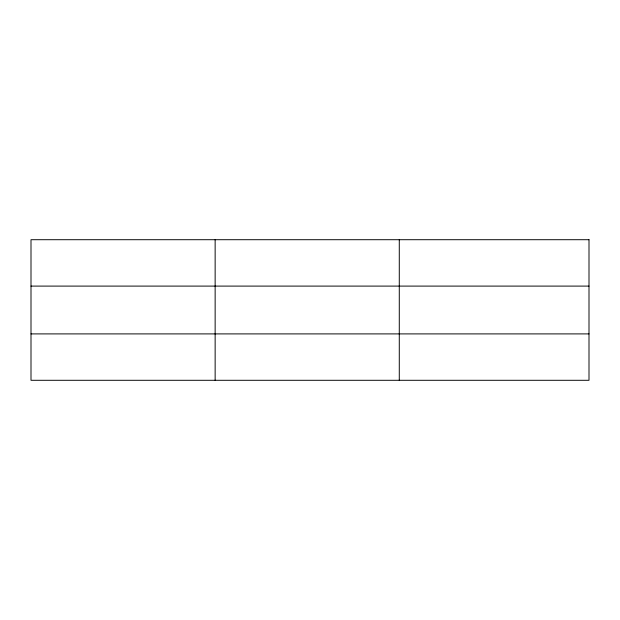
<?xml version="1.0" encoding="UTF-8"?>
<svg xmlns="http://www.w3.org/2000/svg" width="620" height="620" viewBox="0 0 620 620"><rect width="100%" height="100%" fill="white"/><g stroke="black" fill="none" stroke-linecap="round" stroke-linejoin="round"><path stroke-width="0.93" d="M215.14 380.293L215.14 239.708M399.28 380.293L399.28 239.708M31 286.099L589 286.099M31 333.901L589 333.901M589 239.708L589 380.293L31 380.293L31 239.708L589 239.708"/></g></svg>
